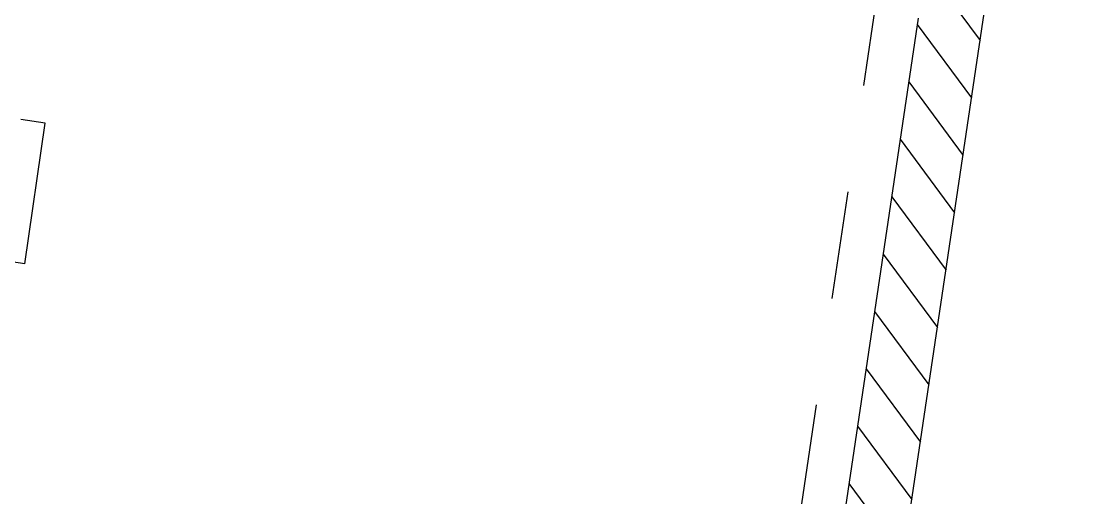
# Model space of a CAD drawing. Header units: millimetres. Extents: x 338 to 506, y 179 to 335.
# Drawn here: x 447.99 to 450.479, y 267.606 to 268.711 of the extents above; entities that cross this region are included whole.
import ezdxf

# ---------------------------------------------------------------- set-up
doc = ezdxf.new("R2010")
doc.units = ezdxf.units.MM
doc.linetypes.add('CENTER', pattern=[2, 1.25, -0.25, 0.25, -0.25])
doc.linetypes.add('DASHED2', pattern=[0.375, 0.25, -0.125])
doc.layers.add('EJES_DE_COLUMNA', color=255, linetype='DASHED2')
doc.layers.add('MUROS', color=32, linetype='Continuous')

# ---------------------------------------------------------------- blocks, each defined once
blk = doc.blocks.new('*X905')
at = {"color": 0}
for p, q in [((93.3373, 49.1177), (93.1873, 48.9677)), ((93.472, 49.1177), (93.322, 48.9677)), ((93.6067, 49.1177), (93.4567, 48.9677)), ((93.7415, 49.1177), (93.5915, 48.9677)), ((93.8762, 49.1177), (93.7262, 48.9677)), ((94.0109, 49.1177), (93.8609, 48.9677)), ((94.1456, 49.1177), (93.9956, 48.9677)), ((94.2803, 49.1177), (94.1303, 48.9677)), ((94.415, 49.1177), (94.265, 48.9677)), ((94.5497, 49.1177), (94.3997, 48.9677))]:
    blk.add_line(p, q, dxfattribs=at)
blk = doc.blocks.new('A$C413DDC7C')
at = {"color": 0, "extrusion": (2.33163e-06, -0.000958086, 1)}
for p, q in [((4.64981, 0, -0.01511), (4.64953, 0.05715, -0.01506)), ((4.98, 0.00161, -0.01511), (4.97973, 0.05876, -0.01506)), ((4.64981, 0, -0.01511), (4.98, 0.00161, -0.01511))]:
    blk.add_line(p, q, dxfattribs=at)
blk = doc.blocks.new('MESAS_DISEÑO_Y_EXPRESION')
blk.add_blockref('A$C413DDC7C', (2981.6762, 1931.3751, 0.0148))
blk = doc.blocks.new('EJES_ESTRUCTURALES')
at = {"layer": 'EJES_DE_COLUMNA', "color": 9, "linetype": 'CENTER'}
blk.add_line((661.47768, 144.50228), (759.37077, 144.5063), dxfattribs=at)
blk = doc.blocks.new('A$C7152A42C')
at = {"layer": 'MUROS'}
blk.add_lwpolyline([(94.42973, 49.11772), (88.05627, 49.11772), (88.05627, 48.96772), (95.06987, 48.96772)], dxfattribs=at)
at = {"color": 4}
blk.add_blockref('MESAS_DISEÑO_Y_EXPRESION', (-2892.7659, -1880.28762), dxfattribs=at)
at = {"layer": 'EJES_DE_COLUMNA'}
blk.add_blockref('EJES_ESTRUCTURALES', (-631.22088, -95.28525), dxfattribs=at)
at = {"layer": 'MUROS', "linetype": 'Continuous'}
blk.add_blockref('*X905', (0, 0), dxfattribs=at)

msp = doc.modelspace()

# ---------------------------------------------------------------- block references
at = {"layer": 'MUROS', "color": 32, "rotation": 81.53046525965426}
msp.add_blockref('A$C7152A42C', (484.7482, 168.0844), dxfattribs=at)

doc.saveas('drawing.dxf')
